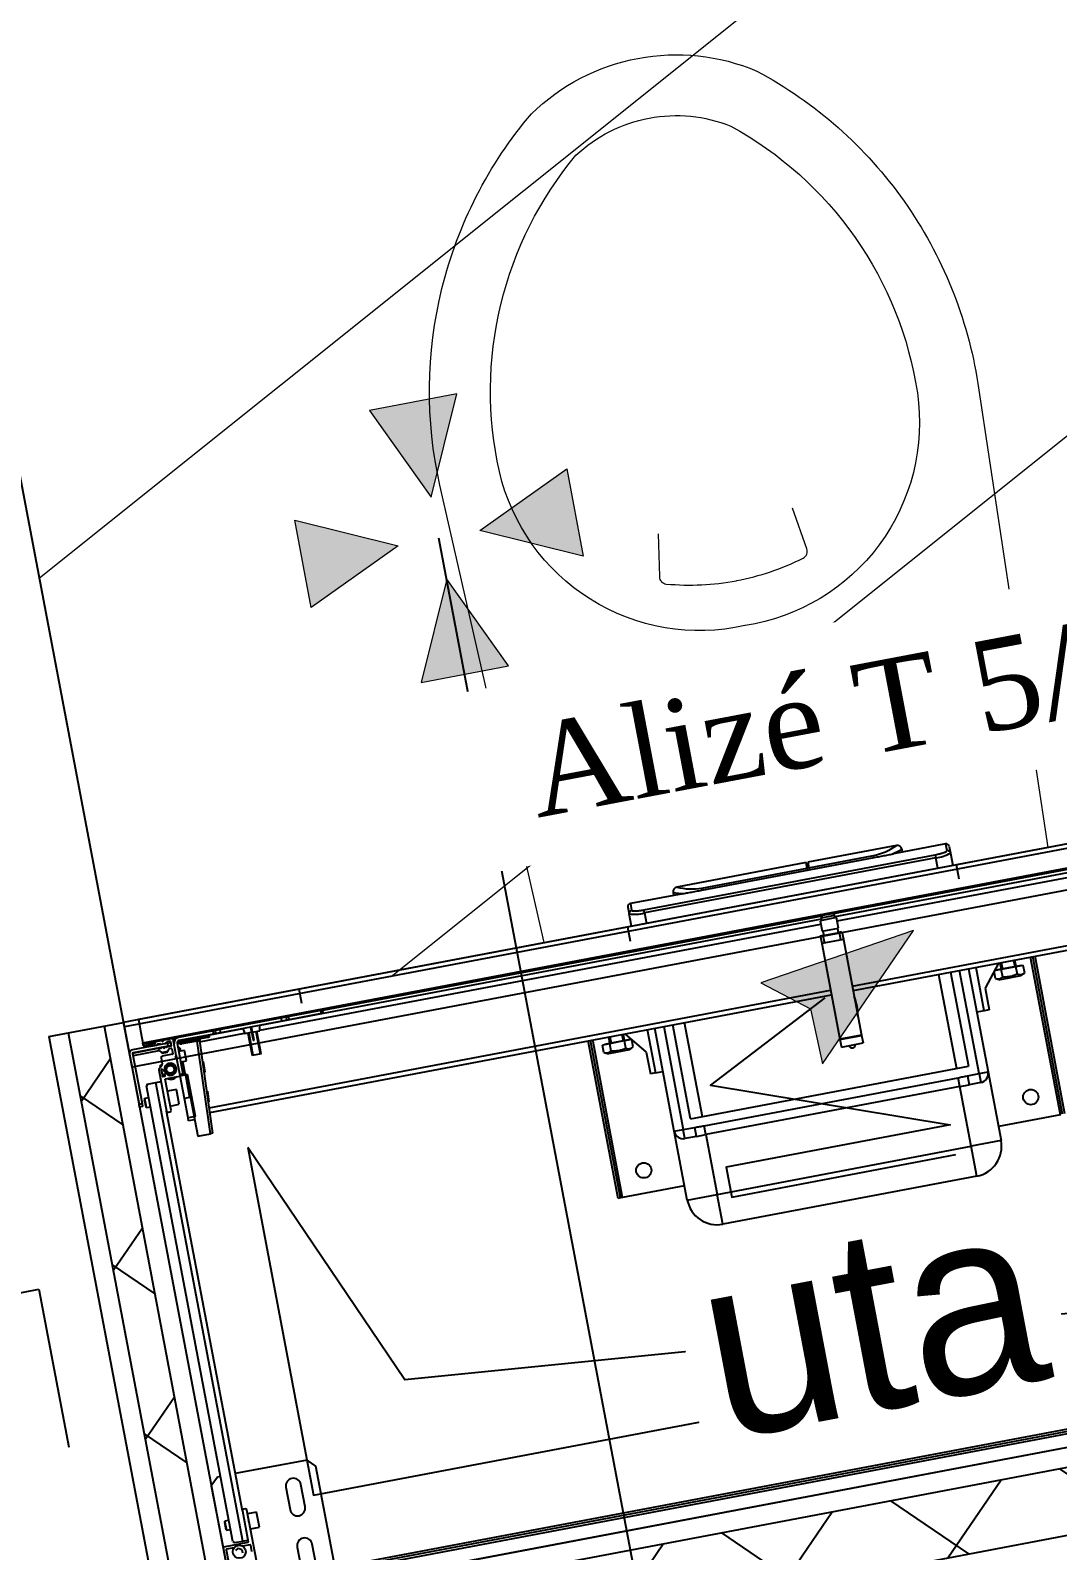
# Model space of a CAD drawing. Header units: centimetres. Extents: x 187368 to 251255, y -383447 to -322514.
# Drawn here: x 198533 to 199209, y -341069 to -340069 of the extents above; entities that cross this region are included whole.
import ezdxf

# ---------------------------------------------------------------- set-up
doc = ezdxf.new("R2010")
doc.units = ezdxf.units.CM
doc.linetypes.add('Style de ligne -1', pattern=[0.41664, 0.20828, -0.20836])
doc.layers.get('0').update_dxf_attribs({"color": 252})
for name, color, linetype in [('3-BAT C-Niveau 2', 252, 'Continuous'), ('prlm-MOD', 64, 'Continuous'), ('prlm-VMC', 93, 'Continuous')]:
    doc.layers.add(name, color=color, linetype=linetype)
doc.layers.add('prlm-ELEC-CFO', color=1, linetype='Continuous', lineweight=25)
doc.styles.add('Helvetica', font='arial.ttf')
doc.styles.add('prlm-elec-cfo', font='comic.ttf', dxfattribs={"height": 12})
doc.styles.add('prlm-vmc', font='pala.ttf', dxfattribs={"height": 14})

# ---------------------------------------------------------------- blocks, each defined once
blk = doc.blocks.new('Groupe-24-1')
at = {"linetype": 'Style de ligne -1', "ltscale": 50.8, "flags": 128}
blk.add_lwpolyline([(13160.719, -45635.326), (13171.997, -45694.257), (13113.067, -45705.534), (13101.789, -45646.604)], close=True, dxfattribs=at)
blk = doc.blocks.new('Groupe-26-1')
at = {"linetype": 'Continuous'}
h = blk.add_hatch(dxfattribs=at)
h.set_pattern_fill('02_ISOLANT', color=256, angle=-79.27622, style=0, pattern_type=2)
h.set_pattern_definition([(-34.276221, (0, 0), (4.5054652, 6.6106568), []), (55.723779, (0, 0), (6.6106568, -4.5054652), [])])
h.paths.add_polyline_path([(13165.019, -45618.021), (13162.661, -45618.468), (13170.882, -45661.876), (13172.615, -45658.128)])
h = blk.add_hatch(dxfattribs=at)
h.set_pattern_fill('02_ISOLANT', color=256, angle=10.72378, style=0, pattern_type=2)
h.set_pattern_definition([(55.723779, (0, 0), (-6.6106568, 4.5054652), []), (145.723779, (0, 0), (4.5054652, 6.6106568), [])])
h.paths.add_polyline_path([(13170.158, -45658.055), (13175.3, -45661.56), (13267.037, -45644.186), (13263.131, -45640.448)])
at = {"linetype": 'Continuous', "lineweight": 25}
for p, q in [((13161.384, -45618.71), (13166.297, -45617.779)), ((13166.297, -45617.779), (13173.553, -45656.098)), ((13161.384, -45618.71), (13169.943, -45663.906)), ((13168.639, -45657.02), (13261.977, -45639.344))]:
    blk.add_line(p, q, dxfattribs=at)
at = {"linetype": 'Continuous'}
for p, q in [((13166.297, -45617.779), (13173.553, -45656.098)), ((13162.661, -45618.468), (13170.882, -45661.876)), ((13162.661, -45618.468), (13170.882, -45661.876)), ((13165.019, -45618.021), (13172.615, -45658.128)), ((13165.019, -45618.021), (13172.615, -45658.128)), ((13168.639, -45657.02), (13261.977, -45639.344)), ((13170.158, -45658.055), (13263.131, -45640.448)), ((13170.158, -45658.055), (13263.131, -45640.448)), ((13175.3, -45661.56), (13267.037, -45644.186)), ((13175.3, -45661.56), (13267.037, -45644.186))]:
    blk.add_line(p, q, dxfattribs=at)
at = {"linetype": 'Continuous', "lineweight": 18, "flags": 128}
for points in [[(13227.069, -45606.268), (13193.945, -45612.527), (13187.101, -45582.445, -0.116334), (13187.233, -45569.516, -0.116144), (13193.119, -45558.013, -0.147727), (13200.115, -45554.37, -0.147725), (13207.939, -45555.208), (13207.947, -45555.211, -0.11673), (13217.625, -45563.773, -0.115952), (13222.475, -45575.761)], [(13207.163, -45591.67), (13207.149, -45591.674, -0.197992), (13196.996, -45589.948, -0.198081), (13191.014, -45581.553, -0.114919), (13191.105, -45570.565), (13191.107, -45570.558, -0.115526), (13196.048, -45560.746, -0.142778), (13200.858, -45558.301, -0.142778), (13206.228, -45558.823, -0.114832), (13214.402, -45566.145), (13214.413, -45566.161, -0.115368), (13218.497, -45576.36, -0.198081), (13215.99, -45586.359, -0.198023), (13207.163, -45591.67)]]:
    blk.add_lwpolyline(points, format="xyb", close=True, dxfattribs=at)
for points in [[(13201.443, -45585.637), (13201.529, -45588.461, 0.192032), (13201.671, -45588.788), (13201.672, -45588.79), (13201.674, -45588.791, 0.187463), (13201.987, -45588.944, 0.069687), (13206.596, -45588.725), (13206.606, -45588.723, 0.069688), (13210.978, -45587.245, 0.17618), (13211.221, -45586.992), (13211.223, -45586.985, 0.18073), (13211.229, -45586.632), (13211.227, -45586.628), (13210.287, -45583.966)], [(13225.892, -45598.42), (13225.892, -45598.425, -0.193855), (13225.547, -45599.88), (13225.539, -45599.891, -0.192143), (13224.285, -45600.688), (13194.512, -45606.314), (13194.508, -45606.315, -0.194357), (13193.042, -45606.022, -0.193855), (13192.189, -45604.793), (13192.188, -45604.789)]]:
    blk.add_lwpolyline(points, format="xyb", dxfattribs=at)
at = {"linetype": 'Continuous', "flags": 128}
for points in [[(13255.278, -45603.972), (13166.853, -45620.718), (13166.295, -45617.771), (13254.72, -45601.025)], [(13174.466, -45626.005), (13178.797, -45648.872), (13256.905, -45634.08), (13184.788, -45641.278)]]:
    blk.add_lwpolyline(points, close=True, dxfattribs=at)
blk = doc.blocks.new('hsfp 2.15')
at = {"insert": (0, -0.778), "char_height": 10.0872, "attachment_point": 2, "line_spacing_factor": 0.834288, "style": 'Helvetica'}
blk.add_mtext('hsfp 2,15', dxfattribs=at)
blk = doc.blocks.new('MTI900_Alu_390')
at = {"layer": 'prlm-MOD', "color": 1, "linetype": 'Continuous'}
for p, q in [((-4.225, 0), (4.225, 0)), ((-3.96, -0.09), (3.96, -0.09)), ((4.475, -0.387), (4.475, -0.003)), ((-4.105, -0.105), (4.105, -0.105)), ((-4.1, -0.12), (4.1, -0.12)), ((3.775, -0.12), (3.775, -0.8)), ((3.895, -0.15), (3.895, -0.3)), ((3.995, -0.3), (3.995, -0.15)), ((4.275, -0.263), (4.275, -0.52)), ((4.457, -0.369), (4.457, -0.209)), ((4.293, -0.326), (4.293, -0.369)), ((4.296, -0.372), (4.3467, -0.372)), ((4.305, -0.6), (4.305, -0.393)), ((4.308, -0.39), (4.472, -0.39)), ((4.355, -0.3515), (4.355, -0.3285)), ((4.375, -0.3631), (4.355, -0.3515)), ((4.395, -0.3515), (4.375, -0.3631)), ((4.4033, -0.372), (4.454, -0.372)), ((4.475, -0.8), (4.475, -0.387)), ((4.215, -0.475), (4.215, -0.575)), ((4.275, -0.475), (4.215, -0.475)), ((4.34, -0.405), (4.305, -0.405)), ((4.34, -0.405), (4.34, -3.475)), ((4.395, -0.405), (4.34, -0.405)), ((4.405, -0.415), (4.395, -0.405)), ((4.405, -0.415), (4.405, -3.465)), ((4.43, -0.495), (4.405, -0.495)), ((4.43, -0.495), (4.43, -0.555)), ((4.435, -0.5), (4.43, -0.495)), ((3.895, -0.55), (3.895, -0.7)), ((3.995, -0.7), (3.995, -0.55)), ((4.215, -0.575), (4.275, -0.575)), ((4.275, -0.52), (4.2779, -0.5229)), ((4.275, -0.52), (4.275, -0.53)), ((4.2779, -0.5271), (4.275, -0.53)), ((4.275, -0.53), (4.275, -0.6)), ((4.405, -0.555), (4.43, -0.555)), ((4.43, -0.555), (4.435, -0.55)), ((4.435, -0.55), (4.435, -0.5)), ((4.285, -0.61), (4.295, -0.61)), ((4.305, -0.6), (4.305, -3.277)), ((3.775, -0.8), (3.825, -0.85)), ((3.825, -0.85), (4.305, -0.85)), ((4.405, -0.85), (4.425, -0.85)), ((4.425, -0.85), (4.475, -0.8)), ((-0.85, -1.865), (0.85, -1.865)), ((-0.85, -1.865), (-0.85, -2.065)), ((0.85, -1.865), (0.85, -2.065)), ((-1.05, -2.525), (-1.05, -2.065)), ((-1.05, -2.065), (-0.85, -2.065)), ((0.85, -2.065), (-0.85, -2.065)), ((-0.85, -2.065), (-0.85, -2.465)), ((0.85, -2.465), (0.85, -2.065)), ((1.05, -2.065), (0.85, -2.065)), ((1.05, -2.065), (1.05, -2.525)), ((-1.495, -2.16), (-1.495, -3.215)), ((-1.48, -2.16), (-1.48, -3.215)), ((-1.465, -2.16), (-1.05, -2.16)), ((-1.465, -2.16), (-1.465, -3.215)), ((1.05, -2.16), (1.465, -2.16)), ((1.465, -2.16), (1.48, -2.16)), ((1.465, -2.16), (1.465, -3.215)), ((1.48, -2.16), (1.48, -3.215)), ((1.48, -2.16), (1.495, -2.16)), ((1.495, -2.16), (1.495, -3.215)), ((-0.99, -2.465), (-0.9124, -2.465)), ((-0.99, -2.525), (-0.99, -2.465)), ((-0.85, -2.465), (-0.9124, -2.465)), ((-0.9124, -2.525), (-0.9124, -2.465)), ((-0.85, -2.465), (0.85, -2.465)), ((-0.85, -2.465), (-0.85, -2.5242)), ((0.9124, -2.465), (0.85, -2.465)), ((0.85, -2.465), (0.85, -2.5242)), ((0.9124, -2.465), (0.99, -2.465)), ((0.9124, -2.465), (0.9124, -2.525)), ((0.99, -2.465), (0.99, -2.525)), ((-1.05, -3.215), (-1.05, -2.525)), ((-0.99, -2.525), (-1.05, -2.525)), ((-0.99, -2.525), (-0.99, -3.215)), ((-0.9124, -2.525), (-0.99, -2.525)), ((0.93, -2.585), (-0.93, -2.585)), ((-0.93, -3.215), (-0.93, -2.585)), ((0.85, -2.5242), (-0.85, -2.5242)), ((-0.85, -3.215), (-0.85, -2.585)), ((0.85, -2.585), (0.85, -3.215)), ((0.99, -2.525), (0.9124, -2.525)), ((0.93, -2.585), (0.93, -3.215)), ((0.99, -3.215), (0.99, -2.525)), ((1.05, -2.525), (0.99, -2.525)), ((1.05, -2.525), (1.05, -3.215)), ((-0.2775, -2.915), (-0.2775, -2.865)), ((-0.1325, -2.865), (-0.2775, -2.865)), ((-0.1325, -2.915), (-0.1325, -2.865)), ((-1.1342, -2.925), (-1.1, -2.925)), ((-1.1342, -3.0705), (-1.1342, -2.925)), ((-1.1, -2.925), (-1.1, -3.215)), ((-1.1, -2.925), (-1.05, -2.925)), ((-0.1325, -2.915), (-0.2775, -2.915)), ((-0.2775, -2.9175), (-0.2775, -2.915)), ((-0.2775, -2.9175), (-0.1325, -2.9175)), ((-0.2775, -3.5575), (-0.2775, -2.9175)), ((-0.1325, -2.9175), (-0.1325, -2.915)), ((-0.1325, -3.5575), (-0.1325, -2.9175)), ((1.1, -2.925), (1.05, -2.925)), ((1.1, -3.215), (1.1, -2.925)), ((1.1, -2.925), (1.1342, -2.925)), ((1.1342, -3.0705), (1.1342, -2.925)), ((-1.2504, -3.215), (-1.1342, -3.0705)), ((1.2504, -3.215), (1.1342, -3.0705)), ((4.0071, -3.6913), (4.035, -3.077)), ((4.05, -3.077), (4.0221, -3.692)), ((4.035, -3.077), (4.05, -3.077)), ((4.1351, -3.077), (4.05, -3.077)), ((4.136, -3.497), (4.1351, -3.077)), ((-1.38, -3.106), (-1.4081, -3.1204)), ((-1.4081, -3.1204), (-1.4081, -3.17)), ((-1.4081, -3.17), (-1.3836, -3.17)), ((-1.395, -3.17), (-1.395, -3.172)), ((-1.395, -3.172), (-1.225, -3.172)), ((-1.3836, -3.17), (-1.3591, -3.17)), ((-1.38, -3.106), (-1.24, -3.106)), ((-1.36, -3.172), (-1.36, -3.215)), ((-1.3591, -3.1204), (-1.3591, -3.17)), ((-1.3591, -3.17), (-1.31, -3.17)), ((-1.3508, -3.215), (-1.3508, -3.172)), ((-1.31, -3.17), (-1.2609, -3.17)), ((-1.2692, -3.215), (-1.2692, -3.172)), ((-1.2609, -3.1204), (-1.2609, -3.17)), ((-1.2609, -3.17), (-1.2364, -3.17)), ((-1.26, -3.215), (-1.26, -3.172)), ((-1.2119, -3.1204), (-1.24, -3.106)), ((-1.2364, -3.17), (-1.2142, -3.17)), ((-1.225, -3.172), (-1.225, -3.17)), ((-1.2119, -3.1204), (-1.2119, -3.1671)), ((1.24, -3.106), (1.2119, -3.1204)), ((1.2119, -3.1204), (1.2119, -3.1671)), ((1.2142, -3.17), (1.2364, -3.17)), ((1.225, -3.17), (1.225, -3.172)), ((1.225, -3.172), (1.395, -3.172)), ((1.2364, -3.17), (1.2609, -3.17)), ((1.24, -3.106), (1.38, -3.106)), ((1.26, -3.172), (1.26, -3.215)), ((1.2609, -3.1204), (1.2609, -3.17)), ((1.2609, -3.17), (1.31, -3.17)), ((1.2692, -3.215), (1.2692, -3.172)), ((1.31, -3.17), (1.3591, -3.17)), ((1.3508, -3.215), (1.3508, -3.172)), ((1.3591, -3.1204), (1.3591, -3.17)), ((1.3591, -3.17), (1.3836, -3.17)), ((1.36, -3.215), (1.36, -3.172)), ((1.4081, -3.1204), (1.38, -3.106)), ((1.3836, -3.17), (1.4081, -3.17)), ((1.395, -3.172), (1.395, -3.17)), ((1.4081, -3.1204), (1.4081, -3.17)), ((4.1353, -3.187), (4.175, -3.187)), ((4.175, -3.187), (4.175, -3.207)), ((-0.2775, -3.215), (-4.0287, -3.215)), ((-0.2775, -3.245), (-4.0274, -3.245)), ((4.0287, -3.215), (-0.1325, -3.215)), ((4.0274, -3.245), (-0.1325, -3.245)), ((4.0173, -3.3556), (4.0205, -3.2854)), ((4.0255, -3.2857), (4.0205, -3.2854)), ((4.125, -3.207), (4.125, -3.487)), ((4.125, -3.207), (4.175, -3.207)), ((4.175, -3.207), (4.175, -3.337)), ((4.275, -3.277), (4.275, -3.3458)), ((4.295, -3.267), (4.285, -3.267)), ((4.305, -3.5528), (4.305, -3.277)), ((4.0173, -3.3556), (4.0223, -3.3558)), ((4.14, -3.337), (4.175, -3.337)), ((4.14, -3.487), (4.14, -3.337)), ((4.175, -3.337), (4.175, -3.487)), ((4.215, -3.305), (4.215, -3.405)), ((4.275, -3.305), (4.215, -3.305)), ((4.275, -3.3458), (4.275, -3.3582)), ((4.275, -3.3582), (4.275, -3.484)), ((4.2759, -3.3479), (4.2779, -3.3499)), ((4.2779, -3.3541), (4.2759, -3.3561)), ((4.43, -3.325), (4.405, -3.325)), ((4.405, -3.385), (4.43, -3.385)), ((4.43, -3.325), (4.43, -3.385)), ((4.435, -3.33), (4.43, -3.325)), ((4.43, -3.385), (4.435, -3.38)), ((4.435, -3.38), (4.435, -3.33)), ((4.455, -3.355), (4.455, -3.335)), ((4.455, -3.335), (4.475, -3.335)), ((4.455, -3.69), (4.455, -3.355)), ((4.475, -3.355), (4.455, -3.355)), ((4.475, -3.335), (4.475, -3.355)), ((4.475, -3.69), (4.475, -3.355)), ((4.0084, -3.5518), (4.0116, -3.4816)), ((4.0166, -3.4819), (4.0116, -3.4816)), ((4.125, -3.487), (4.14, -3.487)), ((4.14, -3.4972), (4.136, -3.497)), ((4.14, -3.487), (4.155, -3.487)), ((4.14, -3.487), (4.14, -3.577)), ((4.155, -3.487), (4.175, -3.487)), ((4.155, -3.497), (4.155, -3.487)), ((4.155, -3.702), (4.155, -3.497)), ((4.175, -3.497), (4.155, -3.497)), ((4.175, -3.487), (4.175, -3.49)), ((4.175, -3.49), (4.175, -3.6008)), ((4.272, -3.487), (4.178, -3.487)), ((4.215, -3.405), (4.275, -3.405)), ((4.22, -3.4778), (4.23, -3.472)), ((4.23, -3.472), (4.24, -3.4778)), ((4.34, -3.475), (4.305, -3.475)), ((4.395, -3.475), (4.34, -3.475)), ((4.395, -3.475), (4.405, -3.465)), ((-0.2775, -3.5575), (-0.1325, -3.5575)), ((-0.2775, -3.56), (-0.2775, -3.5575)), ((-0.2775, -3.61), (-0.2775, -3.56)), ((-0.26, -3.56), (-0.2775, -3.56)), ((-0.26, -3.5575), (-0.26, -3.6075)), ((-0.15, -3.6075), (-0.15, -3.5575)), ((-0.1325, -3.56), (-0.15, -3.56)), ((-0.1325, -3.56), (-0.1325, -3.5575)), ((-0.1325, -3.61), (-0.1325, -3.56)), ((3.625, -3.532), (3.685, -3.532)), ((3.625, -3.532), (3.625, -3.682)), ((3.6311, -3.682), (3.6311, -3.532)), ((3.6789, -3.682), (3.6789, -3.532)), ((3.685, -3.682), (3.685, -3.532)), ((4.0084, -3.5518), (4.0134, -3.552)), ((4.115, -3.577), (4.115, -3.647)), ((4.155, -3.577), (4.115, -3.577)), ((4.195, -3.5614), (4.195, -3.5226)), ((4.268, -3.521), (4.2657, -3.521)), ((4.271, -3.507), (4.271, -3.518)), ((4.2729, -3.542), (4.276, -3.542)), ((4.287, -3.504), (4.274, -3.504)), ((4.276, -3.627), (4.276, -3.5842)), ((4.2769, -3.5821), (4.3041, -3.5549)), ((4.279, -3.545), (4.279, -3.549)), ((4.2906, -3.577), (4.2806, -3.5828)), ((4.282, -3.552), (4.287, -3.552)), ((4.2854, -3.504), (4.29, -3.5066)), ((4.29, -3.549), (4.29, -3.507)), ((4.2906, -3.5684), (4.2906, -3.577)), ((-0.26, -3.685), (-3.6034, -3.685)), ((-0.255, -3.61), (-0.2775, -3.61)), ((-0.15, -3.6075), (-0.26, -3.6075)), ((-0.15, -3.6375), (-0.26, -3.6375)), ((-0.26, -3.6375), (-0.26, -3.7075)), ((-0.255, -3.6075), (-0.255, -3.6375)), ((-0.155, -3.6375), (-0.155, -3.6075)), ((-0.1325, -3.61), (-0.155, -3.61)), ((-0.15, -3.7075), (-0.15, -3.6375)), ((3.6044, -3.685), (-0.15, -3.685)), ((3.605, -3.682), (3.598, -3.717)), ((3.655, -3.682), (3.605, -3.682)), ((3.655, -3.6411), (3.655, -3.6275)), ((3.66, -3.6275), (3.655, -3.6275)), ((3.655, -3.717), (3.655, -3.6411)), ((3.66, -3.6411), (3.655, -3.6411)), ((3.66, -3.6411), (3.66, -3.6275)), ((3.66, -3.717), (3.66, -3.6411)), ((3.705, -3.682), (3.66, -3.682)), ((3.712, -3.717), (3.705, -3.682)), ((4.0074, -3.685), (3.7056, -3.685)), ((4.007, -3.6925), (4.0071, -3.6913)), ((4.0071, -3.6913), (4.0221, -3.692)), ((4.0221, -3.692), (4.022, -3.6925)), ((4.0221, -3.692), (4.125, -3.692)), ((4.115, -3.647), (4.155, -3.647)), ((4.125, -3.692), (4.125, -3.702)), ((4.14, -3.647), (4.14, -3.6567)), ((4.175, -3.6232), (4.175, -3.6008)), ((4.175, -3.6232), (4.175, -3.734)), ((4.1759, -3.6029), (4.1829, -3.6099)), ((4.1829, -3.6141), (4.1759, -3.6211)), ((4.195, -3.674), (4.195, -3.64)), ((4.195, -3.722), (4.195, -3.693)), ((4.195, -3.695), (4.215, -3.695)), ((4.198, -3.637), (4.266, -3.637)), ((4.2109, -3.677), (4.198, -3.677)), ((4.198, -3.69), (4.2252, -3.69)), ((4.2221, -3.6633), (4.2134, -3.6757)), ((4.215, -3.695), (4.45, -3.695)), ((4.215, -3.695), (4.215, -3.715)), ((4.2654, -3.662), (4.2246, -3.662)), ((4.227, -3.657), (4.225, -3.659)), ((4.265, -3.659), (4.225, -3.659)), ((4.225, -3.659), (4.225, -3.662)), ((4.225, -3.69), (4.225, -3.695)), ((4.263, -3.657), (4.227, -3.657)), ((4.228, -3.692), (4.2367, -3.692)), ((4.2293, -3.657), (4.2293, -3.662)), ((4.2293, -3.69), (4.2293, -3.695)), ((4.2429, -3.6871), (4.2388, -3.6911)), ((4.2512, -3.6911), (4.2471, -3.6871)), ((4.2533, -3.692), (4.2625, -3.692)), ((4.2607, -3.657), (4.2607, -3.662)), ((4.2607, -3.69), (4.2607, -3.695)), ((4.265, -3.659), (4.263, -3.657)), ((4.265, -3.662), (4.265, -3.659)), ((4.265, -3.695), (4.265, -3.69)), ((4.2827, -3.69), (4.2653, -3.69)), ((4.2766, -3.6757), (4.2679, -3.6633)), ((4.452, -3.677), (4.2791, -3.677)), ((4.2855, -3.692), (4.445, -3.692)), ((4.455, -3.682), (4.455, -3.68)), ((-4.375, -3.737), (4.375, -3.737)), ((4.375, -3.747), (-4.375, -3.747)), ((-3.5974, -3.715), (-0.25, -3.715)), ((-3.175, -3.735), (-0.2433, -3.735)), ((-0.26, -3.7075), (-0.15, -3.7075)), ((-0.25, -3.7075), (-0.25, -3.7225)), ((-0.25, -3.7225), (-0.16, -3.7225)), ((-0.1667, -3.735), (3.175, -3.735)), ((-0.16, -3.7225), (-0.16, -3.7075)), ((-0.16, -3.715), (3.5984, -3.715)), ((3.175, -3.717), (3.185, -3.717)), ((3.175, -3.737), (3.175, -3.717)), ((3.185, -3.717), (3.4033, -3.717)), ((3.185, -3.717), (3.185, -3.737)), ((3.4033, -3.737), (3.4033, -3.717)), ((3.4033, -3.717), (3.4168, -3.717)), ((3.4168, -3.717), (3.45, -3.717)), ((3.4168, -3.717), (3.4168, -3.737)), ((3.45, -3.717), (3.86, -3.717)), ((3.45, -3.717), (3.45, -3.737)), ((3.7116, -3.715), (3.935, -3.715)), ((3.86, -3.717), (3.8932, -3.717)), ((3.86, -3.717), (3.86, -3.737)), ((3.8932, -3.717), (3.9067, -3.717)), ((3.8932, -3.737), (3.8932, -3.717)), ((3.9067, -3.717), (4.14, -3.717)), ((3.9067, -3.717), (3.9067, -3.737)), ((3.935, -3.717), (3.935, -3.712)), ((3.965, -3.712), (3.935, -3.712)), ((3.945, -3.702), (3.965, -3.702)), ((3.965, -3.702), (4.105, -3.702)), ((3.965, -3.712), (3.965, -3.702)), ((3.965, -3.712), (3.965, -3.717)), ((4.105, -3.712), (3.965, -3.712)), ((4.105, -3.702), (4.125, -3.702)), ((4.105, -3.712), (4.105, -3.702)), ((4.105, -3.717), (4.105, -3.712)), ((4.135, -3.712), (4.105, -3.712)), ((4.135, -3.712), (4.135, -3.717)), ((4.165, -3.7265), (4.165, -3.737)), ((4.175, -3.734), (4.175, -3.737)), ((4.215, -3.715), (4.195, -3.715)), ((4.198, -3.725), (4.212, -3.725)), ((4.215, -3.715), (4.45, -3.715)), ((4.215, -3.72), (4.2251, -3.72)), ((4.215, -3.722), (4.215, -3.72)), ((4.2249, -3.7161), (4.221, -3.72)), ((4.2287, -3.7161), (4.2249, -3.7161)), ((4.2595, -3.715), (4.231, -3.715)), ((4.2429, -3.7321), (4.2379, -3.737)), ((4.2486, -3.7335), (4.2414, -3.7335)), ((4.2521, -3.737), (4.2471, -3.7321)), ((4.2651, -3.7161), (4.2618, -3.7161)), ((4.269, -3.72), (4.2651, -3.7161)), ((4.2654, -3.72), (4.2826, -3.72)), ((4.342, -3.715), (4.2885, -3.715)), ((4.295, -3.734), (4.295, -3.73)), ((4.298, -3.727), (4.342, -3.727)), ((4.378, -3.727), (4.298, -3.727)), ((4.298, -3.727), (4.298, -3.737)), ((4.345, -3.724), (4.345, -3.718)), ((4.375, -3.737), (4.375, -3.747)), ((4.375, -3.747), (4.378, -3.747)), ((4.375, -3.792), (4.375, -3.747)), ((4.375, -3.902), (4.375, -3.792)), ((4.378, -3.747), (4.378, -3.727)), ((-4.375, -3.902), (4.375, -3.902)), ((-1.075, -3.9853), (-1.075, -3.902)), ((-1.075, -4.03), (-1.075, -3.9853)), ((-0.975, -3.902), (-0.975, -3.973)), ((-0.975, -3.973), (0.975, -3.973)), ((-0.975, -3.9928), (-0.975, -3.973)), ((0.975, -3.9928), (-0.975, -3.9928)), ((0.975, -3.973), (0.975, -3.902)), ((0.975, -3.973), (0.975, -3.9928)), ((1.075, -3.902), (1.075, -3.9853)), ((1.075, -4.03), (1.075, -3.9853)), ((-1.055, -4.05), (-1.055, -4.0051)), ((-1.055, -4.05), (-0.706, -4.05)), ((-0.765, -4.07), (-0.765, -4.05)), ((0.576, -4.0497), (-0.576, -4.0497)), ((-0.574, -4.0497), (-0.574, -4.0634)), ((-0.1416, -4.0634), (-0.574, -4.0634)), ((-0.1416, -4.0634), (-0.1416, -4.0497)), ((-0.1416, -4.1), (-0.1416, -4.0634)), ((-0.1307, -4.0497), (-0.1307, -4.0634)), ((0.574, -4.0634), (-0.1307, -4.0634)), ((-0.1307, -4.0634), (-0.1307, -4.1)), ((0.574, -4.0497), (0.574, -4.0634)), ((0.7037, -4.05), (1.055, -4.05)), ((0.765, -4.07), (0.765, -4.05)), ((1.055, -4.05), (1.055, -4.0051)), ((-0.735, -4.1), (-0.735, -4.1)), ((-0.735, -4.1), (-0.1416, -4.1)), ((-0.1307, -4.1), (0.735, -4.1)), ((0.735, -4.1), (0.735, -4.1))]:
    blk.add_line(p, q, dxfattribs=at)
at = {"layer": 'prlm-MOD', "color": 1, "ltscale": 50}
for points in [[(-1.1, -3.8058), (-1.1, -3.902)], [(1.1, -3.8058), (1.1, -3.902)], [(3.3, -3.8058), (3.3, -3.902)]]:
    blk.add_lwpolyline(points, dxfattribs=at)
at = {"layer": 'prlm-MOD', "color": 1, "linetype": 'Continuous'}
for centre, radius in [((4.375, -0.34), 0.0425), ((-1.295, -2.31), 0.05), ((1.295, -2.31), 0.05), ((4.23, -3.542), 0.035), ((4.23, -3.542), 0.03), ((4.23, -3.542), 0.025)]:
    blk.add_circle(centre, radius, dxfattribs=at)
for centre, radius, start, end in [((3.945, -0.3), 0.05, 180, 0), ((4.296, -0.369), 0.003, 180, 270), ((4.308, -0.393), 0.003, 90, 180), ((4.3467, -0.369), 0.003, 270, 275.48176), ((4.4033, -0.369), 0.003, 264.51819, 270), ((4.454, -0.369), 0.003, 270, 0), ((4.472, -0.387), 0.003, 270, 0), ((3.945, -0.55), 0.05, 0, 180), ((4.2758, -0.525), 0.003, 315, 45), ((4.285, -0.6), 0.01, 180, 270), ((4.295, -0.6), 0.01, 270, 0), ((3.945, -0.7), 0.05, 180, 0), ((-0.85, -2.065), 0.2, 90, 180), ((0.85, -2.065), 0.2, 0, 90), ((-0.99, -2.525), 0.06, 90, 180), ((0.99, -2.525), 0.06, 0, 90), ((-0.205, -2.865), 0.02, 0, 180), ((0, -3.11), 0.285, 166.82645, 193.17355), ((-1.3836, -3.1624), 0.0487, 59.74223, 120.25777), ((-1.2364, -3.1624), 0.0487, 59.74223, 120.25777), ((1.2364, -3.1624), 0.0487, 59.74223, 120.25777), ((1.3836, -3.1624), 0.0487, 59.74223, 120.25777), ((4.285, -3.277), 0.01, 90, 180), ((4.295, -3.277), 0.01, 0, 90), ((4.278, -3.3458), 0.003, 180, 225), ((4.278, -3.3582), 0.003, 135, 180), ((4.2758, -3.352), 0.003, 315, 45), ((4.178, -3.49), 0.003, 90, 180), ((4.23, -3.542), 0.065, 57.79577, 122.20423), ((4.23, -3.542), 0.06, 66.44354, 113.55646), ((4.272, -3.484), 0.003, 270, 0), ((4.23, -3.542), 0.04, 33.92723, 355.99937), ((4.2657, -3.518), 0.003, 213.92723, 270), ((4.23, -3.542), 0.04, 0, 33.92723), ((4.268, -3.518), 0.003, 270, 0), ((4.2729, -3.545), 0.003, 90, 175.99937), ((4.23, -3.542), 0.04, 355.99937, 0), ((4.274, -3.507), 0.003, 90, 180), ((4.276, -3.545), 0.003, 0, 90), ((4.23, -3.542), 0.065, 315.04746, 333.83802), ((4.279, -3.5842), 0.003, 135, 180), ((4.23, -3.542), 0.06, 0, 39.29648), ((4.282, -3.549), 0.003, 180, 270), ((4.23, -3.542), 0.065, 22.61986, 35.77582), ((4.287, -3.507), 0.003, 0, 90), ((4.287, -3.549), 0.003, 270, 0), ((4.23, -3.542), 0.06, 351.491, 0), ((4.302, -3.5528), 0.003, 315, 0), ((3.997, -3.692), 0.01, 270, 357.39744), ((4.125, -3.712), 0.02, 347.58795, 90), ((4.16, -3.6567), 0.02, 180, 230.11594), ((4.1151, -3.7104), 0.05, 37.08606, 50.11594), ((4.178, -3.6008), 0.003, 180, 225), ((4.178, -3.6232), 0.003, 135, 180), ((4.1808, -3.612), 0.003, 315, 45), ((4.198, -3.64), 0.003, 90, 180), ((4.198, -3.674), 0.003, 180, 270), ((4.198, -3.693), 0.003, 90, 180), ((4.2109, -3.674), 0.003, 270, 325.00798), ((4.2246, -3.665), 0.003, 90, 145.00798), ((4.2252, -3.693), 0.003, 19.47122, 90), ((4.2367, -3.689), 0.003, 270, 315), ((4.245, -3.6892), 0.003, 45, 135), ((4.2533, -3.689), 0.003, 225, 270), ((4.2653, -3.693), 0.003, 90, 160.52878), ((4.2654, -3.665), 0.003, 34.99202, 90), ((4.266, -3.627), 0.01, 270, 0), ((4.2791, -3.674), 0.003, 214.99202, 270), ((4.2827, -3.693), 0.003, 19.47122, 90), ((4.445, -3.682), 0.01, 270, 0), ((4.45, -3.69), 0.025, 270, 0), ((4.45, -3.69), 0.005, 270, 0), ((4.452, -3.68), 0.003, 0, 90), ((-0.235, -3.7225), 0.015, 180, 255.16489), ((-0.175, -3.7225), 0.015, 284.83511, 0), ((3.945, -3.712), 0.01, 90, 180), ((4.125, -3.712), 0.01, 0, 90), ((4.14, -3.702), 0.035, 270, 0), ((4.14, -3.702), 0.015, 270, 0), ((4.178, -3.734), 0.003, 180, 270), ((4.198, -3.722), 0.003, 180, 270), ((4.212, -3.722), 0.003, 270, 0), ((4.215, -3.715), 0.01, 353.93882, 0), ((4.2251, -3.717), 0.003, 270, 350.40593), ((4.231, -3.718), 0.003, 90, 170.40593), ((4.245, -3.7342), 0.003, 45, 135), ((4.2595, -3.718), 0.003, 9.59407, 90), ((4.2654, -3.717), 0.003, 189.59407, 270), ((4.275, -3.715), 0.01, 180, 186.06118), ((4.2826, -3.717), 0.003, 270, 350.40593), ((4.2885, -3.718), 0.003, 90, 170.40593), ((4.292, -3.734), 0.003, 270, 0), ((4.298, -3.73), 0.003, 90, 180), ((4.342, -3.718), 0.003, 0, 90), ((4.342, -3.724), 0.003, 270, 0), ((-0.9965, -4.212), 0.2399, 84.86995, 109.10907), ((0.9987, -4.1937), 0.2219, 69.89148, 96.1295), ((-1.055, -4.03), 0.02, 180, 270), ((-0.5689, -4.6164), 0.5805, 102.58374, 109.74123), ((-0.735, -4.07), 0.03, 180, 270), ((-0.5689, -4.4578), 0.3944, 90.7355, 114.8981), ((0.5685, -4.4598), 0.3964, 65.16337, 89.20304), ((0.5693, -4.6145), 0.5786, 70.22595, 77.40425), ((0.735, -4.07), 0.03, 270, 0), ((1.055, -4.03), 0.02, 270, 0)]:
    blk.add_arc(centre, radius, start, end, dxfattribs=at)
for centre, major_axis, ratio, start_param, end_param in [((3.997, -3.692), (-0.025, 0), 0.4, 1.570796, 3.096169), ((4.022, -3.6931), (-0.015, 0.0007), 0.045361, -1.568734, 0), ((-1.055, -3.9853), (0.02, 0), 0.989815, 3.141593, 4.712389), ((1.055, -3.9853), (-0.02, 0), 0.989815, 1.570796, 3.141593)]:
    blk.add_ellipse(centre, major_axis=major_axis, ratio=ratio, start_param=start_param, end_param=end_param, dxfattribs=at)
for points, knots in [([(-0.85, -2.5242), (-0.8604, -2.5242), (-0.8708, -2.5243), (-0.8916, -2.5247), (-0.902, -2.525), (-0.9124, -2.525)], [0, 0, 0, 0, 0.5, 0.5, 1, 1, 1, 1]), ([(0.9124, -2.525), (0.902, -2.525), (0.8916, -2.5247), (0.8708, -2.5243), (0.8604, -2.5242), (0.85, -2.5242)], [0, 0, 0, 0, 0.5, 0.5, 1, 1, 1, 1]), ([(-1.3591, -3.1204), (-1.3511, -3.1183), (-1.343, -3.1166), (-1.3306, -3.1149), (-1.3265, -3.1144), (-1.3182, -3.1138), (-1.3141, -3.1137), (-1.3017, -3.1137), (-1.2935, -3.1143), (-1.2772, -3.1166), (-1.269, -3.1183), (-1.2609, -3.1204)], [0, 0, 0, 0, 0.25, 0.25, 0.375, 0.375, 0.5, 0.5, 0.75, 0.75, 1, 1, 1, 1]), ([(1.2609, -3.1204), (1.269, -3.1183), (1.2772, -3.1166), (1.2935, -3.1143), (1.3017, -3.1137), (1.3141, -3.1137), (1.3182, -3.1138), (1.3265, -3.1144), (1.3306, -3.1149), (1.343, -3.1166), (1.3511, -3.1183), (1.3591, -3.1204)], [0, 0, 0, 0, 0.25, 0.25, 0.5, 0.5, 0.625, 0.625, 0.75, 0.75, 1, 1, 1, 1]), ([(-0.975, -3.9928), (-0.9803, -3.9928), (-0.9856, -3.9929), (-0.996, -3.9932), (-1.0011, -3.9934), (-1.0083, -3.9939), (-1.0107, -3.9941), (-1.0153, -3.9945), (-1.0176, -3.9947), (-1.0241, -3.9955), (-1.0281, -3.996), (-1.0355, -3.9972), (-1.0388, -3.9978), (-1.0446, -3.9991), (-1.047, -3.9998), (-1.05, -4.0009), (-1.0509, -4.0013), (-1.0524, -4.0021), (-1.053, -4.0024), (-1.0545, -4.0036), (-1.055, -4.0043), (-1.055, -4.0051)], [0, 0, 0, 0, 0.125, 0.125, 0.25, 0.25, 0.3125, 0.3125, 0.375, 0.375, 0.5, 0.5, 0.625, 0.625, 0.75, 0.75, 0.8125, 0.8125, 0.875, 0.875, 1, 1, 1, 1]), ([(1.055, -4.0051), (1.055, -4.0043), (1.0545, -4.0036), (1.053, -4.0024), (1.0523, -4.002), (1.0508, -4.0013), (1.0491, -4.0006), (1.0469, -3.9998), (1.0444, -3.9991), (1.0431, -3.9988), (1.0387, -3.9978), (1.0354, -3.9971), (1.0299, -3.9963), (1.028, -3.996), (1.0239, -3.9955), (1.0218, -3.9952), (1.0153, -3.9945), (1.0107, -3.9941), (1.0034, -3.9936), (1.0009, -3.9935), (0.9958, -3.9932), (0.9933, -3.9931), (0.9856, -3.9929), (0.9803, -3.9928), (0.975, -3.9928)], [0, 0, 0, 0, 0.125, 0.125, 0.1875, 0.1875, 0.25, 0.3125, 0.3125, 0.375, 0.375, 0.5, 0.5, 0.5625, 0.5625, 0.625, 0.625, 0.75, 0.75, 0.8125, 0.8125, 0.875, 0.875, 1, 1, 1, 1]), ([(-0.576, -4.0497), (-0.5891, -4.0497), (-0.6021, -4.0497), (-0.6211, -4.0498), (-0.6274, -4.0498), (-0.6399, -4.0498), (-0.6461, -4.0498), (-0.6642, -4.0499), (-0.6756, -4.0499), (-0.6918, -4.05), (-0.6971, -4.05), (-0.7038, -4.05), (-0.7053, -4.05), (-0.7068, -4.05)], [0, 0, 0, 0, 0.125, 0.125, 0.1875, 0.1875, 0.25, 0.25, 0.375, 0.375, 0.4375, 0.4375, 0.4568651, 0.4568651, 0.4568651, 0.4568651]), ([(0.7055, -4.05), (0.6995, -4.05), (0.6933, -4.05), (0.6813, -4.05), (0.6756, -4.0499), (0.6642, -4.0499), (0.6524, -4.0499), (0.6402, -4.0498), (0.6278, -4.0498), (0.6214, -4.0498), (0.6021, -4.0497), (0.5891, -4.0497), (0.576, -4.0497)], [0.5494968, 0.5494968, 0.5494968, 0.5494968, 0.625, 0.625, 0.6875, 0.6875, 0.75, 0.8125, 0.8125, 0.875, 0.875, 1, 1, 1, 1])]:
    blk.add_open_spline(points, degree=3, knots=knots, dxfattribs=at)
blk = doc.blocks.new('xi.bep')
at = {"layer": 'prlm-VMC', "linetype": 'ByBlock', "lineweight": 5}
h = blk.add_hatch(color=0, dxfattribs=at)
h.paths.add_polyline_path([(0, 2.736), (2.921, 9.103), (-2.921, 9.103)])
h.paths.add_polyline_path([(9.103, -2.921), (9.103, 2.921), (2.736, 0)])
h.paths.add_polyline_path([(2.921, -9.103), (0, -2.736), (-2.921, -9.103)])
h.paths.add_polyline_path([(-9.103, -2.921), (-2.736, 0), (-9.103, 2.921)])
at = {"layer": 'prlm-VMC', "color": 0, "linetype": 'ByBlock', "lineweight": 5, "flags": 128}
for points in [[(2.921, 9.103), (-2.921, 9.103), (0, 2.736)], [(-9.103, -2.921), (-9.103, 2.921), (-2.736, 0)], [(9.103, 2.921), (9.103, -2.921), (2.736, 0)], [(-2.921, -9.103), (2.921, -9.103), (0, -2.736)]]:
    blk.add_lwpolyline(points, close=True, dxfattribs=at)
blk = doc.blocks.new('xi.uta')
at = {"layer": 'prlm-ELEC-CFO', "lineweight": 5}
blk.add_hatch(color=0, dxfattribs=at).paths.add_polyline_path([(-3, 6), (-0.103, 3.699), (0, 0), (7.5, 7.5)])
at = {"layer": 'prlm-ELEC-CFO', "color": 0, "lineweight": 5, "flags": 128}
blk.add_lwpolyline([(-3, 6), (-0.103, 3.699), (0, 0), (7.5, 7.5)], close=True, dxfattribs=at)
at = {"layer": 'prlm-ELEC-CFO', "color": 0}
blk.add_lwpolyline([(0.955, 4.227), (-7.5, 0), (7.5, -5.5), (-7.5, -5.5), (-7.5, -7.5), (7.5, -7.5)], dxfattribs=at)

msp = doc.modelspace()

# ---------------------------------------------------------------- hatches: boundary and pattern name
at = {"layer": '3-BAT C-Niveau 2', "linetype": 'Continuous', "lineweight": 18}
h = msp.add_hatch(dxfattribs=at)
h.set_pattern_fill('BA 13', color=256, scale=10, style=0, pattern_type=2)
h.set_pattern_definition([(218.65981, (66931.62, 115456.3), (-199.24783, 287.75041), [])])
h.paths.add_polyline_path([(199270.03, -339181.86), (199528.56, -340547.68), (198595.14, -340724.45), (198336.41, -339358.23), (196767.83, -339652.77), (196852.62, -340100.5), (195922.54, -340279.13), (195561.63, -338372.54), (197084.09, -338084.24), (197144.89, -338405.58), (199057.23, -338043.42)])

# ---------------------------------------------------------------- linework, layer by layer
at = {"layer": '3-BAT C-Niveau 2', "linetype": 'Continuous', "flags": 128}
msp.add_lwpolyline([(199270.03, -339181.86), (199528.56, -340547.68), (198595.14, -340724.45), (198336.41, -339358.23), (196767.83, -339652.77), (196852.62, -340100.5), (195922.54, -340279.13), (195561.63, -338372.54), (197084.09, -338084.24), (197144.89, -338405.58), (199057.23, -338043.42)], close=True, dxfattribs=at)
at = {"layer": 'prlm-VMC'}
msp.add_lwpolyline([(198939.85, -341130.99), (198801.99, -340403.01)], dxfattribs=at)

# ---------------------------------------------------------------- block references
at = {"xscale": 10, "yscale": 10, "zscale": 10}
for name in ['Groupe-26-1', 'Groupe-24-1']:
    msp.add_blockref(name, (66931.62, 115456.28), dxfattribs=at)
at = {"xscale": 10, "yscale": 10, "zscale": 10, "rotation": 280.7235947438887}
msp.add_blockref('hsfp 2.15', (199331.08, -339990.35), dxfattribs=at)
at = {"layer": 'prlm-MOD', "xscale": 99.99999999999973, "yscale": 99.99999999999973, "zscale": 99.99999999999973, "rotation": 190.7234860716033}
msp.add_blockref('MTI900_Alu_390', (199106.88, -341021.67), dxfattribs=at)
at = {"layer": 'prlm-VMC', "xscale": 10, "yscale": 10, "zscale": 10, "rotation": 10.72360141139323}
msp.add_blockref('xi.bep', (198801.99, -340403.01), dxfattribs=at)

# ---------------------------------------------------------------- next in the draw order: texts
at = {"layer": 'prlm-ELEC-CFO', "lineweight": 20, "insert": (199086.18, -340917.52), "char_height": 120, "attachment_point": 5, "rotation": 10.7236, "line_spacing_factor": 0.8, "style": 'prlm-elec-cfo', "bg_fill": 3, "box_fill_scale": 1.1, "bg_fill_color": 256, "bg_fill_transparency": 0}
msp.add_mtext('uta', dxfattribs=at)
at = {"layer": 'prlm-VMC', "ltscale": 25, "insert": (199086.25, -340515.31), "char_height": 60, "width": 586.1474, "attachment_point": 5, "rotation": 10.7236, "line_spacing_factor": 0.8, "style": 'prlm-vmc', "bg_fill": 2}
msp.add_mtext('Alizé T 5/30', dxfattribs=at)

# ---------------------------------------------------------------- next in the draw order: block references
at = {"layer": 'prlm-ELEC-CFO', "xscale": 10, "yscale": 10, "zscale": 10, "rotation": 10.72360141139323}
msp.add_blockref('xi.uta', (199054.24, -340748.74), dxfattribs=at)

doc.saveas('drawing.dxf')
